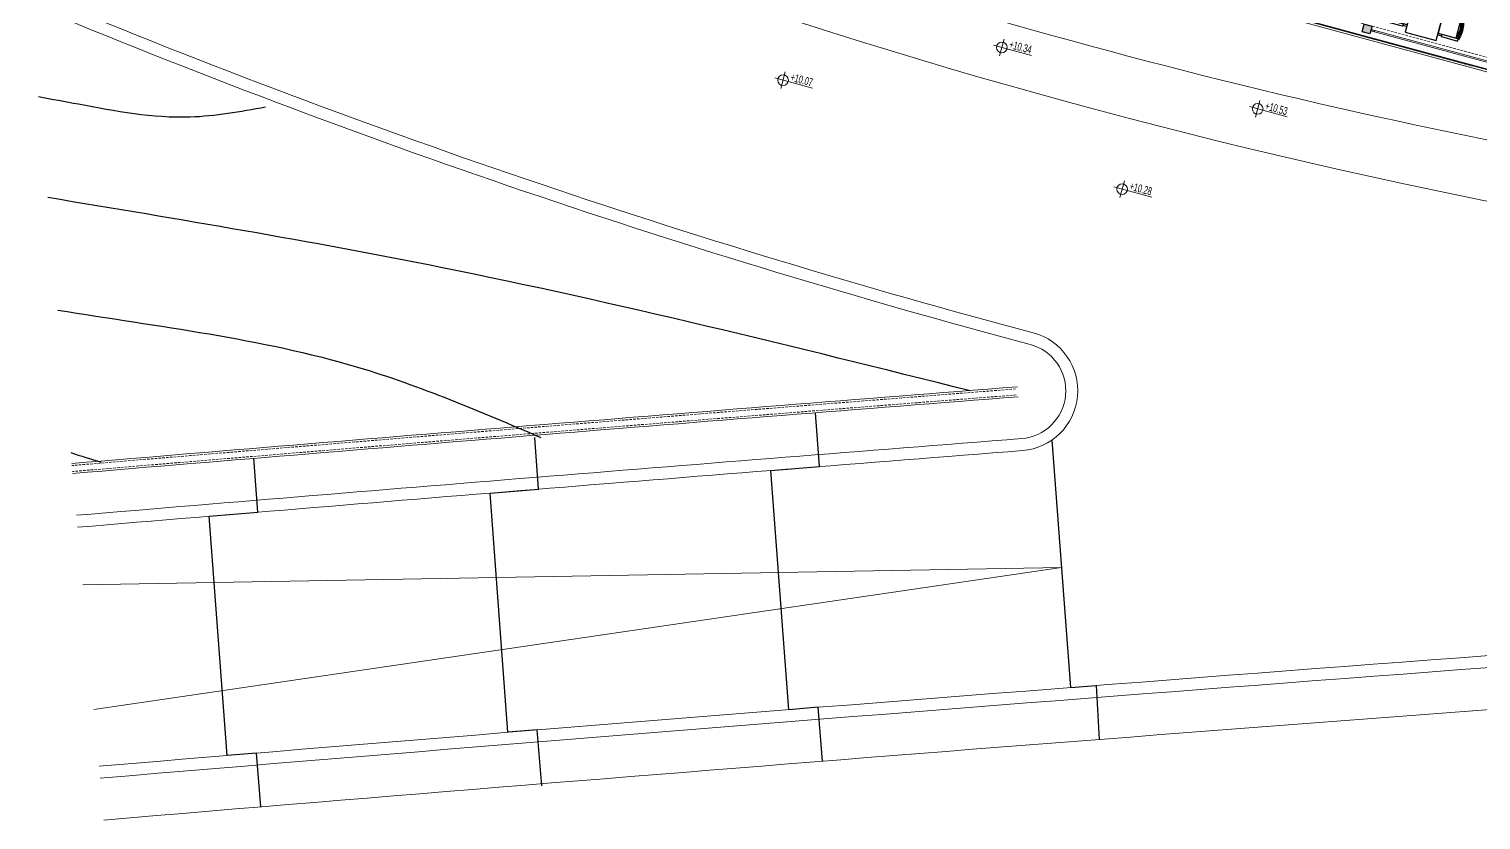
# Model space of a CAD drawing. Header units: millimetres. Extents: x 24907 to 30960, y 3978 to 9944.
# Drawn here: x 25048 to 28677, y 3978 to 5955 of the extents above; entities that cross this region are included whole.
import ezdxf

# ---------------------------------------------------------------- set-up
doc = ezdxf.new("R2010")
doc.units = ezdxf.units.MM
doc.set_wipeout_variables(frame=1)
doc.linetypes.add('HIDDEN', pattern=[9.525, 6.35, -3.175])
doc.layers.add('A-tefris', color=31, linetype='Continuous')
doc.layers.add('A-wipeout', color=120, linetype='Continuous')
for name, color, linetype, lineweight in [('apn', 100, 'Continuous', 20), ('KDUVAR', 214, 'Continuous', 20), ('mr', 124, 'Continuous', 13), ('Munhani - vista2', 252, 'Continuous', 25), ('p1', 8, 'HIDDEN', 13), ('pr1', 181, 'Continuous', 13), ('y3', 3, 'Continuous', 13), ('YOL', 32, 'Continuous', 9), ('YOLP', 22, 'Continuous', 20), ('ç-kl', 30, 'Continuous', 25)]:
    doc.layers.add(name, color=color, linetype=linetype, lineweight=lineweight)
doc.layers.add('skl', color=7, linetype='Continuous', lineweight=13, true_color=0x787878)
doc.styles.add('STYLE5', font='arial.ttf', dxfattribs={"width": 0.6})

# ---------------------------------------------------------------- blocks, each defined once
blk = doc.blocks.new('kot-p')
for p, q in [((86.1, 0), (-24, 0)), ((0, 24), (0, -24))]:
    blk.add_line(p, q)
blk.add_circle((0, 0), 15)
blk = doc.blocks.new('sandalye-01-p')
blk.add_wipeout([(57.7, 0), (57.2, 8.1), (55.2, 18.5), (54.7, 18.5), (55.2, 19), (55.2, 22), (54.7, 22.5), (52.3, 22.5), (52.3, 27.5), (10.5, 27.5), (10, 27), (10, 25.5), (0.5, 25.5), (0, 25), (0, -25), (0.5, -25.5), (10, -25.5), (10, -27), (10.5, -27.5), (51.8, -27.5), (52.3, -27), (52.3, -22.5), (54.7, -22.5), (55.2, -22), (55.2, -19), (54.7, -18.5), (55.2, -18.5), (56.8, -10.8)])
for p, q in [((51.2, 18.5), (47, 17.5)), ((48.1, 17.3), (47, 17.3)), ((52.9, 18.5), (48.1, 17.3)), ((51.2, 22.5), (49.1, 22)), ((49.1, 21.5), (49.1, 22)), ((51.2, 18.5), (55.2, 18.5)), ((48.1, -17.3), (47, -17.3)), ((51.2, -18.5), (47, -17.5)), ((53, -18.5, 0), (48.1, -17.3, 0)), ((49.1, -21.5), (49.1, -22)), ((51.2, -22.5), (49.1, -22)), ((51.2, -22.5), (49.1, -22)), ((51.2, -18.5), (55.2, -18.5))]:
    blk.add_line(p, q)
for points in [[(10, -25.5), (0.5, -25.5, -0.414214), (0, -25), (0, 25, -0.414214), (0.5, 25.5), (10, 25.5)], [(49.1, 21.5), (10.5, 21.5, -0.414214), (10, 22), (10, 27, -0.414214), (10.5, 27.5), (52.3, 27.5), (52.3, 22.5)], [(49.1, -21.5), (10.5, -21.5, 0.414214), (10, -22), (10, -27, 0.414214), (10.5, -27.5), (51.8, -27.5, 0.414214), (52.3, -27), (52.3, -22.5)]]:
    blk.add_lwpolyline(points, format="xyb")
blk.add_lwpolyline([(0, -21.5), (0, 21.5), (47, 21.5), (47, -21.5)], close=True)
for points in [[(51.7, 22.5), (54.7, 22.5, -0.414214), (55.2, 22), (55.2, 19, -0.414214), (54.7, 18.5), (51.7, 18.5, -0.414214), (51.2, 19), (51.2, 22, -0.414214)], [(51.7, -22.5), (54.7, -22.5, 0.414214), (55.2, -22), (55.2, -19, 0.414214), (54.7, -18.5), (51.7, -18.5, 0.414214), (51.2, -19), (51.2, -22, 0.414214)]]:
    blk.add_lwpolyline(points, format="xyb", close=True)
for centre, radius, start, end in [((-17.3, 0), 67.7, 345.1598, 14.8482), ((-16.2, 0, 0), 68.9, 344.9605, 15.0473), ((-15.2, 0, 0), 68.9, 15.5809, 15.5887), ((-12.2, 0), 67.7, 344.1276, 15.8724), ((-11.2, 0), 68.9, 344.4113, 15.5887)]:
    blk.add_arc(centre, radius, start, end)
blk = doc.blocks.new('masa-01-p')
at = {"xscale": -1}
for p in [(-40, -40), (-40, -120)]:
    blk.add_blockref('sandalye-01-p', p, dxfattribs=at)
for p in [(40, -40), (40, -120)]:
    blk.add_blockref('sandalye-01-p', p)
blk.add_wipeout([(-40, 0), (40, 0), (40, -80), (-40, -80)]).dxf.layer = 'A-wipeout'
blk.add_lwpolyline([(-40, 0), (40, 0), (40, -80), (-40, -80)], close=True)
blk.add_wipeout([(-40, -80), (40, -80), (40, -160), (-40, -160)]).dxf.layer = 'A-wipeout'
blk.add_lwpolyline([(-40, -80), (40, -80), (40, -160), (-40, -160)], close=True)

msp = doc.modelspace()

# ---------------------------------------------------------------- hatches: boundary and pattern name
at = {"layer": 'skl'}
h = msp.add_hatch(color=256, dxfattribs=at)
h.dxf.hatch_style = 1
h.paths.add_polyline_path([(28701.6, 7055.9), (28682.2, 7061.2), (28677, 7041.9), (28696.3, 7036.6)])
h.paths.add_polyline_path([(28562, 6541.5), (28542.7, 6546.8), (28537.4, 6527.5), (28556.7, 6522.2)])
h.paths.add_polyline_path([(28404.8, 5962.5), (28385.5, 5967.7), (28380.3, 5948.4), (28399.6, 5943.2)])

# ---------------------------------------------------------------- linework, layer by layer
at = {"layer": 'apn'}
for p, q in [((26051.8, 6569.9), (29144.9, 5730.5)), ((26054.2, 6571.3), (29145.4, 5732.5))]:
    msp.add_line(p, q, dxfattribs=at)
for points in [[(28769.3, 5854.8), (28402.6, 5954.3)], [(28405.5, 5953.5), (28404.7, 5950.5)], [(28411.3, 5952), (28410.5, 5949)], [(28768.5, 5851.8), (28401.8, 5951.3)]]:
    msp.add_lwpolyline(points, dxfattribs=at)
at = {"layer": 'KDUVAR'}
for radius, end in [(383966.2, 94.817544), (383941.2, 94.817521)]:
    msp.add_arc((57401.3, -377740.9), radius, 94.463636, end, dxfattribs=at)
at = {"layer": 'mr'}
msp.add_lwpolyline([(25182, 4565.8), (27628.4, 4608.5), (25210.2, 4253.4)], dxfattribs=at)
at = {"layer": 'Munhani - vista2', "ltscale": 0.5}
for points in [[(27031.5, 4124.6), (27020.4, 4259.2), (26946.9, 4253.3), (26902.2, 4851.6), (27023.7, 4861.3), (27013.7, 4995.9)], [(26329.9, 4062.7), (26318.3, 4202.7), (26244.8, 4196.7), (26200.2, 4795), (26321.7, 4804.9), (26312.1, 4934.3)], [(27604.6, 4927.4), (27650.7, 4308.8)], [(25627.6, 4010.4), (25616.4, 4144.9), (25542.9, 4138.8), (25498.3, 4737.1), (25619.8, 4747.3), (25609.8, 4881.9)], [(27650.7, 4308.8), (27715.3, 4313.8), (27722.5, 4178.9)]]:
    msp.add_lwpolyline(points, dxfattribs=at)
for points, knots in [([(25071.8, 5786.5), (25104.9, 5780.4), (25230.8, 5757), (25420.7, 5720.9), (25576.2, 5749.4), (25639, 5760.8)], [2011.640559, 2011.640559, 2011.640559, 2011.640559, 2112.407657, 2393.33722, 2583.429564, 2583.429564, 2583.429564, 2583.429564]), ([(27400.6, 5050.8), (26960.8, 5160.4), (26197.7, 5350.4), (25423.1, 5479.5), (25094.6, 5533.9)], [0, 0, 0, 0, 1358.9696, 2357.257011, 2357.257011, 2357.257011, 2357.257011]), ([(25120, 5252.7), (25371.9, 5211.2), (25790.3, 5163.9), (26176.1, 4998.7), (26327.3, 4934)], [2059.077933, 2059.077933, 2059.077933, 2059.077933, 2821.433521, 3312.708221, 3312.708221, 3312.708221, 3312.708221])]:
    msp.add_open_spline(points, degree=3, knots=knots, dxfattribs=at)
msp.add_open_spline([(25152.2, 4896.1), (25177.3, 4888.2), (25202.4, 4880.2), (25227.5, 4872.3)], degree=3, dxfattribs=at)
at = {"layer": 'p1'}
for points in [[(26367.3, 7694.5), (26061.4, 6567.3), (29144.9, 5730.5)], [(26388.4, 7657.7), (26098.2, 6588.4), (29152.8, 5759.5)]]:
    msp.add_lwpolyline(points, dxfattribs=at)
for radius, end in [(383961.2, 94.817539), (383946.2, 94.817526)]:
    msp.add_arc((57401.3, -377740.9), radius, 94.464382, end, dxfattribs=at)
at = {"layer": 'pr1'}
msp.add_lwpolyline([(26354.6, 7666.9), (26055.3, 6563.8), (29143.6, 5725.7)], dxfattribs=at)
at = {"layer": 'YOL'}
for radius, start, end in [(15580, 248.63852, 260.21255), (15730, 248.53434, 266.59845)]:
    msp.add_arc((31787.5, 20947.5), radius, start, end, dxfattribs=at)
at = {"layer": 'YOLP'}
for centre, radius, start, end in [((32600.1, 24119.5), 19584, 247.31705, 255.08031), ((32600.1, 24119.5), 19614, 247.36333, 255.08031), ((27519.3, 5050.8), 150, 274.4636, 75.0803), ((27519.3, 5050.8), 120, 274.4636, 75.0803), ((57401.3, -377740.9), 383836.2, 94.463636, 94.817428), ((57401.3, -377740.9), 383806.2, 94.463636, 94.817401), ((57401.3, -377740.9), 383206.2, 94.121998, 94.816864), ((57401.3, -377740.9), 383176.2, 94.121998, 94.816837), ((57401.3, -377740.9), 383071.2, 94.184839, 94.816743)]:
    msp.add_arc(centre, radius, start, end, dxfattribs=at)
at = {"layer": 'ç-kl'}
msp.add_lwpolyline([(28380.3, 5948.4), (28385.5, 5967.7), (28404.8, 5962.5), (28399.6, 5943.2)], close=True, dxfattribs=at)

# ---------------------------------------------------------------- block references
at = {"layer": 'y3', "xscale": 0.8888888889205729, "yscale": 0.8888888889205729, "zscale": 0.8888888889205729, "rotation": 344.8172531373259}
for p in [(27479.4, 5909.4), (26932.6, 5827.5), (26932.6, 5827.5), (28119, 5755.7), (27780.2, 5555.1)]:
    msp.add_blockref('kot-p', p, dxfattribs=at)

# ---------------------------------------------------------------- texts
at = {"layer": 'y3', "style": 'STYLE5', "width": 0.6}
for s, p in [('+10.34', (27496.2, 5908.3)), ('+10.07', (26949.4, 5826.4)), ('+10.07', (26949.4, 5826.4)), ('+10.53', (28135.8, 5754.5)), ('+10.28', (27797, 5553.9))]:
    msp.add_text(s, height=20, rotation=344.8173, dxfattribs=at).set_placement(p)

# ---------------------------------------------------------------- next in the draw order: block references
at = {"layer": 'A-tefris', "ltscale": 100, "xscale": -1, "rotation": 164.8172531391941}
msp.add_blockref('masa-01-p', (28526.2, 5937.5), dxfattribs=at)

doc.saveas('drawing.dxf')
